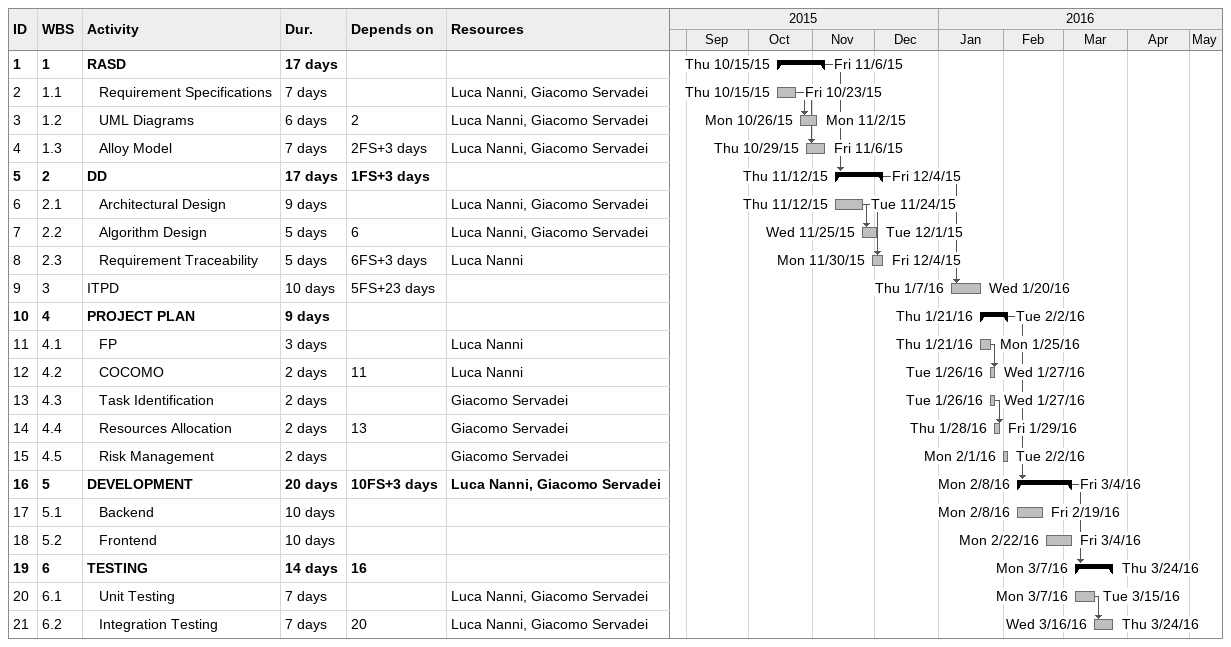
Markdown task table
| ID | WBS | Task | Duration | Start | Finish | Predecessors | Resources |
|---|---|---|---|---|---|---|---|
| 1 | 1 | **RASD** | 17d | 2015-10-15 | 2015-11-06 |  |  |
| 2 | 1.1 | Requirement Specifications | 7d | 2015-10-15 | 2015-10-23 |  | Luca Nanni, Giacomo Servadei |
| 3 | 1.2 | UML Diagrams | 6d | 2015-10-26 | 2015-11-02 | 2 | Luca Nanni, Giacomo Servadei |
| 4 | 1.3 | Alloy Model | 7d | 2015-10-29 | 2015-11-06 | 2FS+3d | Luca Nanni, Giacomo Servadei |
| 5 | 2 | **DD** | 17d | 2015-11-12 | 2015-12-04 | 1FS+3d |  |
| 6 | 2.1 | Architectural Design | 9d | 2015-11-12 | 2015-11-24 |  | Luca Nanni, Giacomo Servadei |
| 7 | 2.2 | Algorithm Design | 5d | 2015-11-25 | 2015-12-01 | 6 | Luca Nanni, Giacomo Servadei |
| 8 | 2.3 | Requirement Traceability | 5d | 2015-11-30 | 2015-12-04 | 6FS+3d | Luca Nanni |
| 9 | 3 | ITPD | 10d | 2016-01-07 | 2016-01-20 | 5FS+23d |  |
| 10 | 4 | **PROJECT PLAN** | 9d | 2016-01-21 | 2016-02-02 |  |  |
| 11 | 4.1 | FP | 3d | 2016-01-21 | 2016-01-25 |  | Luca Nanni |
| 12 | 4.2 | COCOMO | 2d | 2016-01-26 | 2016-01-27 | 11 | Luca Nanni |
| 13 | 4.3 | Task Identification | 2d | 2016-01-26 | 2016-01-27 |  | Giacomo Servadei |
| 14 | 4.4 | Resources Allocation | 2d | 2016-01-28 | 2016-01-29 | 13 | Giacomo Servadei |
| 15 | 4.5 | Risk Management | 2d | 2016-02-01 | 2016-02-02 |  | Giacomo Servadei |
| 16 | 5 | **DEVELOPMENT** | 20d | 2016-02-08 | 2016-03-04 | 10FS+3d | Luca Nanni, Giacomo Servadei |
| 17 | 5.1 | Backend | 10d | 2016-02-08 | 2016-02-19 |  |  |
| 18 | 5.2 | Frontend | 10d | 2016-02-22 | 2016-03-04 |  |  |
| 19 | 6 | **TESTING** | 14d | 2016-03-07 | 2016-03-24 | 16 |  |
| 20 | 6.1 | Unit Testing | 7d | 2016-03-07 | 2016-03-15 |  | Luca Nanni, Giacomo Servadei |
| 21 | 6.2 | Integration Testing | 7d | 2016-03-16 | 2016-03-24 | 20 | Luca Nanni, Giacomo Servadei |
